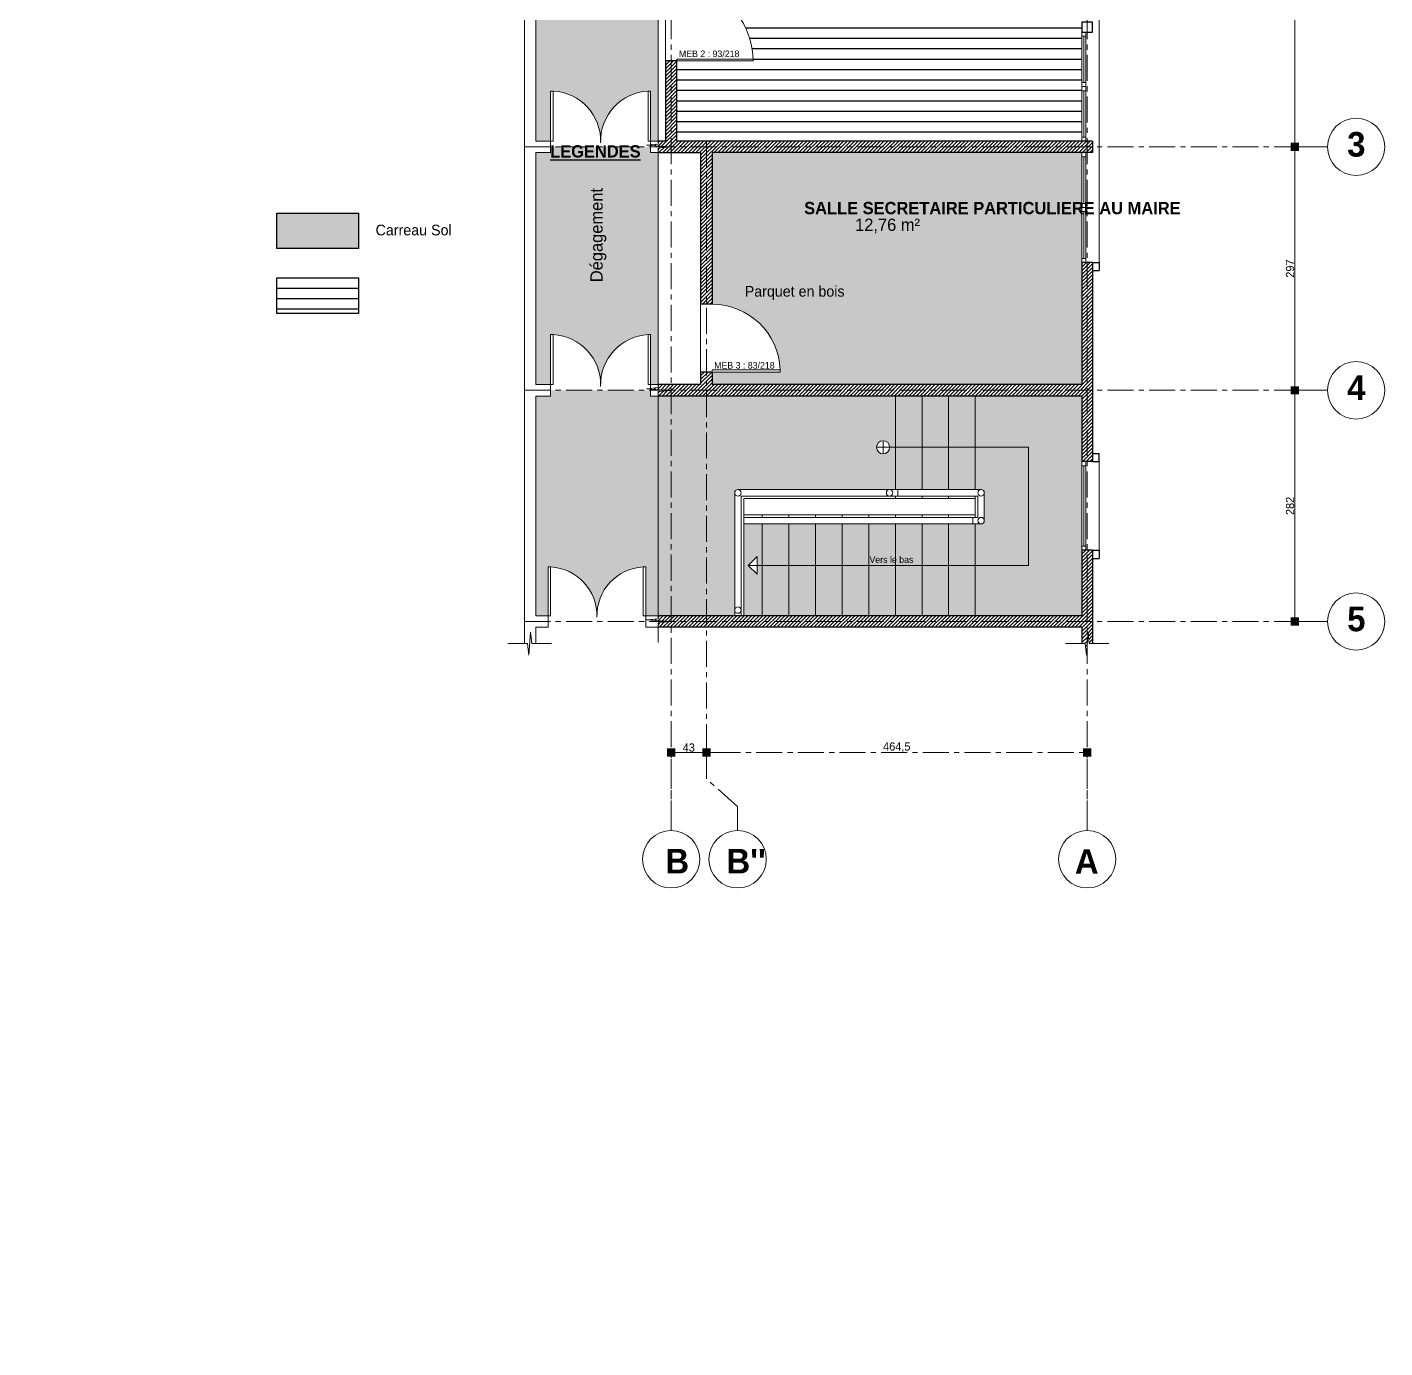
# Model space of a CAD drawing. Header units: centimetres. Extents: x -15293 to 11572, y -4790 to 2619.
# Drawn here: x -9283 to -7627, y -1280 to 331 of the extents above; entities that cross this region are included whole.
import ezdxf

# ---------------------------------------------------------------- set-up
doc = ezdxf.new("R2010")
doc.units = ezdxf.units.CM
doc.linetypes.add('Axe', pattern=[1093.611073, 529.166651, -211.666656, 141.111112, -211.666656])
doc.linetypes.add('CENTER', pattern=[50.8, 31.75, -6.35, 6.35, -6.35])
doc.layers.get('0').update_dxf_attribs({"lineweight": 0})
for name, color, linetype, lineweight in [('Escalier', 7, 'Continuous', 9), ('Partie coupée', 7, 'Continuous', 30), ('Poteaux', 7, 'Continuous', 30), ('Symbole de rupture', 6, 'Continuous', 0), ('TSJ_MENUISERIE', 150, 'Continuous', 15), ('TSJ_MUR', 1, 'Continuous', 30), ('TSJ_VUE', 5, 'Continuous', 13)]:
    doc.layers.add(name, color=color, linetype=linetype, lineweight=lineweight)
for name, color, linetype in [('Garde corps métallique', 20, 'Continuous'), ('Ligne de foulée', 7, 'Continuous'), ('MArque de rupture', 7, 'Continuous'), ('TSJ_LEGENDE', 6, 'Continuous'), ('TSJ_REVETEMENT', 30, 'Continuous'), ('TSJ_TEXTE', 6, 'Continuous')]:
    doc.layers.add(name, color=color, linetype=linetype)
for name, color, linetype, lineweight, true_color in [('Partie Non étudiée', 7, 'Continuous', 0, 0xa8a8a8), ('TSJ_AXE', 7, 'CENTER', 0, 0xb80000), ('TSJ_HACHURE', 7, 'Axe', 0, 0x969696)]:
    doc.layers.add(name, color=color, linetype=linetype, lineweight=lineweight, true_color=true_color)
doc.styles.get("Standard").update_dxf_attribs({"font": 'GOTHIC.TTF'})
doc.dimstyles.new('Axe cotation', dxfattribs={"dimtxt": 10, "dimasz": 10, "dimexe": 10.625, "dimexo": 5, "dimtad": 1, "dimtxsty": 'Standard', "dimblk": 'BOXFILLED', "dimcen": 8, "dimadec": 0, "dimazin": 0, "dimtfac": 1, "dimtmove": 0, "dimatfit": 3, "dimldrblk": 'BOXFILLED', "dimfxl": 1, "dimlwd": 9, "dimlwe": 9, "dimarcsym": 0})

# ---------------------------------------------------------------- blocks, each defined once
blk = doc.blocks.new('Marque de rupture')
at = {"layer": 'Symbole de rupture', "lineweight": 20}
for p, q in [((0, -3.6), (0, 20.4)), ((0, -3.6), (-14.1, -5.1)), ((14.1, -7.1), (-14.1, -5.1)), ((0, -8.6), (14.1, -7.1)), ((0, -8.6), (0, -32.6))]:
    blk.add_line(p, q, dxfattribs=at)
blk = doc.blocks.new('_BoxFilled')
at = {"color": 0, "linetype": 'ByBlock', "lineweight": -2}
blk.add_line((-0.5, 0), (-1, 0), dxfattribs=at)
at = {"color": 0, "linetype": 'ByBlock'}
blk.add_solid([(-0.5, 0.5), (0.5, 0.5), (-0.5, -0.5), (0.5, -0.5)], dxfattribs=at)
blk = doc.blocks.new('*D430')
at = {"layer": 'Defpoints', "color": 0, "linetype": 'ByBlock', "transparency": 16777216}
for p in [(-7697, 638), (-7736.8, 185), (-7697, 185)]:
    blk.add_point(p, dxfattribs=at)
at = {"layer": 'TSJ_AXE', "color": 0, "linetype": 'ByBlock', "lineweight": 9, "transparency": 16777216}
for p, q in [((-7702, 638), (-7747.4, 638)), ((-7736.8, 628), (-7736.8, 195)), ((-7702, 185), (-7747.4, 185))]:
    blk.add_line(p, q, dxfattribs=at)
at = {"layer": 'TSJ_AXE', "color": 0, "linetype": 'ByBlock', "lineweight": 9, "transparency": 16777216, "xscale": 10, "yscale": 10, "zscale": 10}
for p, rotation in [((-7736.8, 638), 90), ((-7736.8, 185), 270)]:
    blk.add_blockref('_BoxFilled', p, dxfattribs=dict(at, rotation=rotation))
at = {"layer": 'TSJ_AXE', "color": 0, "linetype": 'ByBlock', "transparency": 16777216, "insert": (-7742.6, 411.5), "char_height": 10, "attachment_point": 5, "rotation": 90}
blk.add_mtext('453', dxfattribs=at)
blk = doc.blocks.new('*D431')
at = {"layer": 'Defpoints', "color": 0, "linetype": 'ByBlock', "transparency": 16777216}
for p in [(-7697, 185), (-7736.8, -112), (-7697, -112)]:
    blk.add_point(p, dxfattribs=at)
at = {"layer": 'TSJ_AXE', "color": 0, "linetype": 'ByBlock', "lineweight": 9, "transparency": 16777216}
for p, q in [((-7702, 185), (-7747.4, 185)), ((-7736.8, 175), (-7736.8, -102)), ((-7702, -112), (-7747.4, -112))]:
    blk.add_line(p, q, dxfattribs=at)
at = {"layer": 'TSJ_AXE', "color": 0, "linetype": 'ByBlock', "lineweight": 9, "transparency": 16777216, "xscale": 10, "yscale": 10, "zscale": 10}
for p, rotation in [((-7736.8, 185), 90), ((-7736.8, -112), 270)]:
    blk.add_blockref('_BoxFilled', p, dxfattribs=dict(at, rotation=rotation))
at = {"layer": 'TSJ_AXE', "color": 0, "linetype": 'ByBlock', "transparency": 16777216, "insert": (-7742.6, 36.5), "char_height": 10, "attachment_point": 5, "rotation": 90}
blk.add_mtext('297', dxfattribs=at)
blk = doc.blocks.new('*D432')
at = {"layer": 'Defpoints', "color": 0, "linetype": 'ByBlock', "transparency": 16777216}
for p in [(-7697, -112), (-7736.8, -394), (-7697, -394)]:
    blk.add_point(p, dxfattribs=at)
at = {"layer": 'TSJ_AXE', "color": 0, "linetype": 'ByBlock', "lineweight": 9, "transparency": 16777216}
for p, q in [((-7702, -112), (-7747.4, -112)), ((-7736.8, -122), (-7736.8, -384)), ((-7702, -394), (-7747.4, -394))]:
    blk.add_line(p, q, dxfattribs=at)
at = {"layer": 'TSJ_AXE', "color": 0, "linetype": 'ByBlock', "lineweight": 9, "transparency": 16777216, "xscale": 10, "yscale": 10, "zscale": 10}
for p, rotation in [((-7736.8, -112), 90), ((-7736.8, -394), 270)]:
    blk.add_blockref('_BoxFilled', p, dxfattribs=dict(at, rotation=rotation))
at = {"layer": 'TSJ_AXE', "color": 0, "linetype": 'ByBlock', "transparency": 16777216, "insert": (-7742.6, -253), "char_height": 10, "attachment_point": 5, "rotation": 90}
blk.add_mtext('282', dxfattribs=at)
blk = doc.blocks.new('*D435')
at = {"layer": 'Defpoints', "color": 0, "transparency": 16777216}
for p in [(-8454.5, -553.7), (-8454.5, -586), (-8497.5, -649)]:
    blk.add_point(p, dxfattribs=at)
at = {"layer": 'TSJ_AXE', "color": 0, "lineweight": 9, "transparency": 16777216}
for p, q in [((-8497.5, -644), (-8497.5, -543.1)), ((-8454.5, -581), (-8454.5, -543.1)), ((-8487.5, -553.7), (-8464.5, -553.7))]:
    blk.add_line(p, q, dxfattribs=at)
at = {"layer": 'TSJ_AXE', "color": 0, "lineweight": 9, "transparency": 16777216, "xscale": 10, "yscale": 10, "zscale": 10, "rotation": 180}
blk.add_blockref('_BoxFilled', (-8497.5, -553.7), dxfattribs=at)
at = {"layer": 'TSJ_AXE', "color": 0, "lineweight": 9, "transparency": 16777216, "xscale": 10, "yscale": 10, "zscale": 10}
blk.add_blockref('_BoxFilled', (-8454.5, -553.7), dxfattribs=at)
at = {"layer": 'TSJ_AXE', "color": 0, "transparency": 16777216, "insert": (-8476, -547.8), "char_height": 10, "attachment_point": 5}
blk.add_mtext('43', dxfattribs=at)
blk = doc.blocks.new('*D436')
at = {"layer": 'Defpoints', "color": 0, "transparency": 16777216}
for p in [(-7990, -553.7), (-8454.5, -586), (-7990, -649)]:
    blk.add_point(p, dxfattribs=at)
at = {"layer": 'TSJ_AXE', "color": 0, "lineweight": 9, "transparency": 16777216}
for p, q in [((-8454.5, -581), (-8454.5, -543.1)), ((-7990, -644), (-7990, -543.1)), ((-8444.5, -553.7), (-8000, -553.7))]:
    blk.add_line(p, q, dxfattribs=at)
at = {"layer": 'TSJ_AXE', "color": 0, "lineweight": 9, "transparency": 16777216, "xscale": 10, "yscale": 10, "zscale": 10, "rotation": 180}
blk.add_blockref('_BoxFilled', (-8454.5, -553.7), dxfattribs=at)
at = {"layer": 'TSJ_AXE', "color": 0, "lineweight": 9, "transparency": 16777216, "xscale": 10, "yscale": 10, "zscale": 10}
blk.add_blockref('_BoxFilled', (-7990, -553.7), dxfattribs=at)
at = {"layer": 'TSJ_AXE', "color": 0, "transparency": 16777216, "insert": (-8222.3, -547.4), "char_height": 10, "attachment_point": 5}
blk.add_mtext('464,5', dxfattribs=at)

msp = doc.modelspace()

# ---------------------------------------------------------------- hatches: boundary and pattern name
at = {"layer": 'TSJ_HACHURE', "lineweight": 0, "true_color": 0xc7c8ca}
h = msp.add_hatch(dxfattribs=at)
h.set_pattern_fill('ANSI31', color=9)
h.set_pattern_definition([(45, (-8708.273, 0), (-2.245064, 2.245064), [])])
h.paths.add_polyline_path([(-8474.518, 1069.989), (-8474.518, 821.489), (-8513.518, 821.489), (-8513.518, 817.921), (-8527.659, 816.421), (-8499.376, 814.421), (-8513.518, 812.921), (-8513.518, 807.489), (-8474.518, 807.489), (-8474.518, 787.489), (-8461.518, 787.489), (-8461.518, 1069.989), (-8433.518, 1069.989), (-8433.518, 1094.989), (-8513.518, 1094.989), (-8513.518, 1085.17), (-8527.659, 1083.67), (-8499.376, 1081.67), (-8513.518, 1080.17), (-8513.518, 1069.989)])
h.paths.add_polyline_path([(-7983.518, 1094.989), (-8004.518, 1094.989), (-8004.518, 1069.989), (-7996.518, 1069.989), (-7996.518, 922.989), (-7983.518, 922.989)])
h.paths.add_polyline_path([(-7983.518, 630.989), (-7983.518, 644.989), (-8461.518, 644.989), (-8461.518, 694.989), (-8474.518, 694.989), (-8474.518, 644.989), (-8504.518, 644.989), (-8504.518, 496.489), (-8490.518, 496.489), (-8490.518, 630.989)])
h.paths.add_polyline_path([(-8490.518, 469.989), (-8504.518, 469.989), (-8504.518, 382.989), (-8490.518, 382.989)])
h.paths.add_polyline_path([(-8490.518, 289.989), (-8504.518, 289.989), (-8504.518, 191.989), (-8513.518, 191.989), (-8513.518, 188.421), (-8522.518, 187.466), (-8522.518, 186.557), (-8499.376, 184.921), (-8513.518, 183.421), (-8513.518, 177.989), (-8461.518, 177.989), (-8461.518, -7.011), (-8447.518, -7.011), (-8447.518, 177.989), (-7983.518, 177.989), (-7983.518, 191.989), (-8490.518, 191.989)])
h.paths.add_polyline_path([(-7983.518, 43.989), (-7996.518, 43.989), (-7996.518, -105.011), (-8447.518, -105.011), (-8447.518, -90.011), (-8461.518, -90.011), (-8461.518, -105.011), (-8513.518, -105.011), (-8513.518, -108.579), (-8522.518, -109.534), (-8522.518, -110.443), (-8499.376, -112.079), (-8513.518, -113.579), (-8513.518, -119.011), (-7996.518, -119.011), (-7996.518, -199.011), (-7983.518, -199.011)])
h.paths.add_polyline_path([(-7983.518, -307.011), (-7996.518, -307.011), (-7996.518, -387.011), (-8513.518, -387.011), (-8513.518, -390.579), (-8527.659, -392.079), (-8499.376, -394.079), (-8513.518, -395.579), (-8513.518, -401.011), (-7996.518, -401.011), (-7996.518, -421.011), (-7992.518, -421.011), (-7991.018, -435.153), (-7989.018, -406.869), (-7987.518, -421.011), (-7983.518, -421.011)])
at = {"layer": 'TSJ_REVETEMENT'}
h = msp.add_hatch(dxfattribs=at)
h.set_pattern_fill('ANSI31', color=256, scale=4, angle=135)
h.paths.add_polyline_path([(-9876.568, 469.989), (-9884.568, 469.989), (-9884.568, 496.989), (-9876.568, 496.989), (-9876.568, 501.989), (-9876.568, 630.989), (-10370.568, 630.989), (-10370.568, 496.489), (-10351.568, 496.489), (-10351.568, 469.989), (-10370.568, 469.989), (-10370.568, 383.989, -0.40452533), (-10276.568, 292.989), (-10276.568, 289.989), (-10370.568, 289.989), (-10370.568, 191.989), (-9876.568, 191.989), (-9876.568, 196.989), (-9876.568, 324.989), (-9876.568, 336.989), (-9876.568, 341.989)])
h.paths.add_polyline_path([(-10839.11, -727.19), (-10938.979, -727.19), (-10938.979, -770.337), (-10839.11, -770.337)])
h.paths.add_polyline_path([(-7996.518, 324.989), (-7996.518, 336.989), (-7996.518, 341.989), (-7996.518, 469.989), (-8004.518, 469.989), (-8004.518, 496.989), (-7996.518, 496.989), (-7996.518, 501.989), (-7996.518, 630.989), (-8461.518, 630.989), (-8490.518, 630.989), (-8490.518, 496.489), (-8471.518, 496.489), (-8471.518, 469.989), (-8490.518, 469.989), (-8490.518, 382.989, -0.40776186), (-8397.518, 291.989), (-8397.518, 289.989), (-8490.518, 289.989), (-8490.518, 191.989), (-7996.518, 191.989), (-7996.518, 196.989)])
h.paths.add_polyline_path([(-7996.518, 1069.989), (-8004.518, 1069.989), (-8009.518, 1069.989), (-8102.518, 1069.989), (-8115.018, 1069.989), (-8120.018, 1069.989), (-8213.018, 1069.989), (-8225.018, 1069.989), (-8230.018, 1069.989), (-8323.018, 1069.989), (-8335.518, 1069.989), (-8340.518, 1069.989), (-8433.518, 1069.989), (-8461.518, 1069.989), (-8461.518, 787.489, -0.40772614), (-8369.018, 696.989), (-8369.018, 694.989), (-8461.518, 694.989), (-8461.518, 644.989), (-7996.518, 644.989), (-7996.518, 649.989), (-7996.518, 777.989), (-7996.518, 789.989), (-7996.518, 794.989), (-7996.518, 922.989)])
h.paths.add_polyline_path([(-8878.784, 25.003), (-8978.654, 25.003), (-8978.654, -18.144), (-8878.784, -18.144)])
h.paths.add_polyline_path([(-8276.248, 848.484), (-8184.367, 848.484), (-8184.367, 880.865), (-8276.248, 880.865)], flags=24)
h.paths.add_polyline_path([(-8323.787, 869.447), (-8132.953, 869.447), (-8132.953, 902.266), (-8323.787, 902.266)], flags=24)
h.paths.add_polyline_path([(-8301.014, 421.008), (-8209.133, 421.008), (-8209.133, 453.389), (-8301.014, 453.389)], flags=24)
h.paths.add_polyline_path([(-8397.117, 444.811), (-8111.5, 444.811), (-8111.5, 477.63), (-8397.117, 477.63)], flags=24)
h.paths.add_polyline_path([(-10169.449, 456.561), (-10077.567, 456.561), (-10077.567, 488.942), (-10169.449, 488.942)], flags=24)
h.paths.add_polyline_path([(-10305.141, 478.903), (-9955.609, 478.903), (-9955.609, 511.723), (-10305.141, 511.723)], flags=24)
h = msp.add_hatch(dxfattribs=at)
h.set_pattern_fill('ANGLE', color=256, scale=3)
h.set_pattern_definition([(0, (0, 0), (0, 20.955), [15.24, -5.715]), (90, (0, 0), (-20.955, 1e-15), [15.24, -5.715])])
h.paths.add_polyline_path([(-9876.568, -401.011), (-10370.568, -401.011), (-10370.568, -563.011, -0.40452533), (-10276.568, -654.011), (-10276.568, -657.011), (-10370.568, -657.011), (-10370.568, -675.011), (-9876.568, -675.011), (-9876.568, -670.011), (-9876.568, -542.011)])
h.paths.add_polyline_path([(-9876.568, 43.989), (-9876.568, 48.989), (-9876.568, 177.989), (-10370.568, 177.989), (-10370.568, 4.989, -0.40407836), (-10280.568, -82.011), (-10280.568, -85.011), (-10370.568, -85.011), (-10370.568, -105.011), (-9876.568, -105.011)])
h.paths.add_polyline_path([(-8513.518, 788.921), (-8513.518, 807.489), (-8662.518, 807.489), (-8662.518, 637.989), (-8513.518, 637.989)])
h.paths.add_polyline_path([(-8513.518, 637.989), (-8662.518, 637.989), (-8662.518, 191.989), (-8644.518, 191.989), (-8644.518, 253.062, -0.40340918), (-8583.518, 194.321, -0.40340918), (-8522.518, 253.062), (-8522.518, 191.989), (-8513.518, 191.989)])
h.paths.add_polyline_path([(-8513.518, 159.421), (-8513.518, 177.989), (-8522.518, 177.989), (-8522.518, 184.989), (-8644.518, 184.989), (-8644.518, 177.989), (-8662.518, 177.989), (-8662.518, -105.011), (-8644.518, -105.011), (-8644.518, -43.938, -0.40340918), (-8583.518, -102.679, -0.40340918), (-8522.518, -43.938), (-8522.518, -105.011), (-8513.518, -105.011)])
h.paths.add_polyline_path([(-8513.518, -137.579), (-8513.518, -119.011), (-8522.518, -119.011), (-8522.518, -112.011), (-8644.518, -112.011), (-8644.518, -119.011), (-8662.518, -119.011), (-8662.518, -387.011), (-8647.518, -387.011), (-8647.518, -327.435, -0.40612344), (-8588.018, -385.316, -0.40612344), (-8528.518, -327.435), (-8528.518, -387.011), (-8513.518, -387.011)])
h.paths.add_polyline_path([(-10280.568, -119.011), (-10370.568, -119.011), (-10370.568, -387.011), (-10280.568, -387.011), (-10280.568, -325.511), (-10324.444, -325.511), (-10325.568, -181.721), (-10280.568, -181.689)])
h.paths.add_polyline_path([(-10280.568, -181.689), (-10325.568, -181.721), (-10324.444, -325.511), (-10280.568, -325.511), (-10280.568, -275.011), (-10287.568, -275.011, -0.41421356), (-10291.568, -271.011), (-10291.568, -235.011, -0.41421356), (-10287.568, -231.011), (-10280.568, -231.011)], flags=17)
h.paths.add_polyline_path([(-10249.568, -119.011), (-10280.568, -119.011), (-10280.568, -181.689), (-10249.568, -181.668)])
h.paths.add_polyline_path([(-10249.568, -181.668), (-10280.568, -181.689), (-10280.568, -231.011), (-10249.568, -231.011)], flags=17)
h.paths.add_polyline_path([(-10218.568, -119.011), (-10249.568, -119.011), (-10249.568, -181.668), (-10218.568, -181.646)], flags=17)
h.paths.add_polyline_path([(-10218.568, -181.646), (-10249.568, -181.668), (-10249.568, -231.011), (-10218.568, -231.011)], flags=17)
h.paths.add_polyline_path([(-10187.568, -119.011), (-10218.568, -119.011), (-10218.568, -181.646), (-10187.568, -181.624)], flags=17)
h.paths.add_polyline_path([(-10187.568, -181.624), (-10218.568, -181.646), (-10218.568, -231.011), (-10187.568, -231.011)], flags=17)
h.paths.add_polyline_path([(-10156.568, -119.011), (-10187.568, -119.011), (-10187.568, -181.624), (-10156.568, -181.603)], flags=17)
h.paths.add_polyline_path([(-10156.568, -181.603), (-10187.568, -181.624), (-10187.568, -231.011), (-10156.568, -231.011)], flags=17)
h.paths.add_polyline_path([(-10125.568, -119.011), (-10156.568, -119.011), (-10156.568, -181.603), (-10125.568, -181.581)], flags=17)
h.paths.add_polyline_path([(-10125.568, -181.581), (-10156.568, -181.603), (-10156.568, -231.011), (-10125.568, -231.011)], flags=17)
h.paths.add_polyline_path([(-10094.568, -119.011), (-10125.568, -119.011), (-10125.568, -181.581), (-10094.568, -181.559)])
h.paths.add_polyline_path([(-10094.568, -181.559), (-10125.568, -181.581), (-10125.568, -231.011), (-10094.568, -231.011)], flags=17)
h.paths.add_polyline_path([(-10063.568, -119.011), (-10094.568, -119.011), (-10094.568, -181.559), (-10063.568, -181.538)])
h.paths.add_polyline_path([(-10063.568, -181.538), (-10094.568, -181.559), (-10094.568, -231.011), (-10063.568, -231.011)], flags=17)
h.paths.add_polyline_path([(-10032.568, -119.011), (-10063.568, -119.011), (-10063.568, -181.538), (-10032.568, -181.516)])
h.paths.add_polyline_path([(-10032.568, -181.516), (-10063.568, -181.538), (-10063.568, -231.011), (-10032.568, -231.011)], flags=17)
h.paths.add_polyline_path([(-9876.568, -119.011), (-10032.568, -119.011), (-10032.568, -181.516), (-10025.568, -181.511, -1), (-10009.568, -181.511, -1), (-10025.568, -181.511), (-10032.568, -181.516), (-10032.568, -231.011), (-10025.568, -231.011, -0.41421356), (-10021.568, -235.011, -0.41421356), (-10025.568, -239.011), (-10032.568, -239.011), (-10032.568, -244.011), (-10280.568, -244.011), (-10280.568, -264.011), (-10032.568, -264.011), (-10032.568, -325.511), (-10025.568, -325.511), (-10025.568, -314.683), (-10014.684, -325.566), (-10025.568, -336.289), (-10025.568, -325.511), (-10032.568, -325.511), (-10032.568, -387.011), (-9876.568, -387.011), (-9876.568, -303.011, -0.40512645), (-9976.568, -206.011), (-9976.568, -203.011), (-9876.568, -203.011)])
h.paths.add_polyline_path([(-10050.568, -1165.011), (-10064.568, -1165.011), (-10064.568, -1142.011), (-10370.568, -1142.011), (-10370.568, -1164.011), (-10280.568, -1164.011), (-10280.568, -1167.011, -0.40407836), (-10370.568, -1254.011), (-10370.568, -1269.011), (-10064.568, -1248.011), (-10064.568, -1235.011), (-10050.568, -1235.011, 0.40171217), (-9980.632, -1168.011), (-10050.568, -1168.011)])
h.paths.add_polyline_path([(-9877.568, -1142.011), (-10050.568, -1142.011), (-10050.568, -1165.011), (-9980.568, -1165.011), (-9980.568, -1168.011), (-9980.632, -1168.011, -0.40171217), (-10050.568, -1235.011), (-10050.568, -1280.011), (-9963.573, -1280.011), (-9963.068, -1272.869), (-9962.311, -1280.011), (-9877.568, -1280.011)])
h.paths.add_polyline_path([(-10839.11, -648.162), (-10938.979, -648.162), (-10938.979, -691.309), (-10839.11, -691.309)])
h.paths.add_polyline_path([(-8497.518, -119.011), (-8513.518, -119.011), (-8513.518, -137.579), (-8513.518, -387.011), (-8497.518, -387.011)])
h.paths.add_polyline_path([(-8454.518, -119.011), (-8497.518, -119.011), (-8497.518, -387.011), (-8454.518, -387.011)])
h.paths.add_polyline_path([(-8224.018, -181.511), (-8231.018, -181.511, -1), (-8247.018, -181.511, -1), (-8231.018, -181.511), (-8224.018, -181.511), (-8224.018, -119.011), (-8454.518, -119.011), (-8454.518, -387.011), (-8420.018, -387.011), (-8420.018, -237.011, -0.41421356), (-8416.018, -233.011), (-8224.018, -233.011)])
h.paths.add_polyline_path([(-8191.518, -119.011), (-8224.018, -119.011), (-8224.018, -181.511), (-8191.518, -181.511)])
h.paths.add_polyline_path([(-8159.018, -119.011), (-8191.518, -119.011), (-8191.518, -181.511), (-8159.018, -181.511)])
h.paths.add_polyline_path([(-8126.518, -119.011), (-8159.018, -119.011), (-8159.018, -181.511), (-8126.518, -181.511)])
h.paths.add_polyline_path([(-8191.518, -181.511), (-8224.018, -181.511), (-8224.018, -233.011), (-8191.518, -233.011)])
h.paths.add_polyline_path([(-8159.018, -181.511), (-8191.518, -181.511), (-8191.518, -233.011), (-8159.018, -233.011)])
h.paths.add_polyline_path([(-8126.518, -181.511), (-8159.018, -181.511), (-8159.018, -233.011), (-8126.518, -233.011)])
h.paths.add_polyline_path([(-7996.518, -119.011), (-8126.518, -119.011), (-8126.518, -181.511), (-8061.518, -181.511), (-8061.518, -325.593), (-8126.518, -325.593), (-8126.518, -387.011), (-7996.518, -387.011), (-7996.518, -307.011), (-7996.518, -302.011), (-7996.518, -199.011)])
h.paths.add_polyline_path([(-8061.518, -181.511), (-8126.518, -181.511), (-8126.518, -233.011), (-8119.518, -233.011, -0.41421356), (-8115.518, -237.011), (-8115.518, -271.011, -0.41421356), (-8119.518, -275.011), (-8126.518, -275.011), (-8126.518, -325.593), (-8061.518, -325.593)], flags=17)
h.paths.add_polyline_path([(-8126.518, -325.593), (-8159.018, -325.593), (-8159.018, -387.011), (-8126.518, -387.011)])
h.paths.add_polyline_path([(-8126.518, -275.011), (-8159.018, -275.011), (-8159.018, -325.593), (-8126.518, -325.593)])
h.paths.add_polyline_path([(-8159.018, -275.011), (-8191.518, -275.011), (-8191.518, -325.593), (-8159.018, -325.593)])
h.paths.add_polyline_path([(-8159.018, -325.593), (-8191.518, -325.593), (-8191.518, -387.011), (-8159.018, -387.011)])
h.paths.add_polyline_path([(-8191.518, -325.593), (-8224.018, -325.593), (-8224.018, -387.011), (-8191.518, -387.011)])
h.paths.add_polyline_path([(-8191.518, -275.011), (-8224.018, -275.011), (-8224.018, -325.593), (-8191.518, -325.593)])
h.paths.add_polyline_path([(-8224.018, -275.011), (-8256.518, -275.011), (-8256.518, -325.593), (-8224.018, -325.593)], flags=17)
h.paths.add_polyline_path([(-8224.018, -325.593), (-8256.518, -325.593), (-8256.518, -387.011), (-8224.018, -387.011)], flags=16)
h.paths.add_polyline_path([(-8256.518, -325.593), (-8289.018, -325.593), (-8289.018, -387.011), (-8256.518, -387.011)], flags=16)
h.paths.add_polyline_path([(-8256.518, -275.011), (-8289.018, -275.011), (-8289.018, -325.593), (-8256.518, -325.593)], flags=17)
h.paths.add_polyline_path([(-8289.018, -275.011), (-8321.518, -275.011), (-8321.518, -325.593), (-8289.018, -325.593)], flags=17)
h.paths.add_polyline_path([(-8289.018, -325.593), (-8321.518, -325.593), (-8321.518, -387.011), (-8289.018, -387.011)], flags=17)
h.paths.add_polyline_path([(-8321.518, -325.593), (-8354.018, -325.593), (-8354.018, -387.011), (-8321.518, -387.011)], flags=17)
h.paths.add_polyline_path([(-8321.518, -275.011), (-8354.018, -275.011), (-8354.018, -325.593), (-8321.518, -325.593)], flags=17)
h.paths.add_polyline_path([(-8354.018, -275.011), (-8386.518, -275.011), (-8386.518, -325.593), (-8354.018, -325.593)], flags=17)
h.paths.add_polyline_path([(-8354.018, -325.593), (-8386.518, -325.593), (-8386.518, -387.011), (-8354.018, -387.011)])
h.paths.add_polyline_path([(-8386.518, -325.593), (-8392.712, -325.593), (-8392.712, -336.371), (-8403.596, -325.648), (-8392.712, -314.764), (-8392.712, -325.593), (-8386.518, -325.593), (-8386.518, -275.011), (-8409.018, -275.011), (-8409.018, -387.011), (-8386.518, -387.011)], flags=17)
h.paths.add_polyline_path([(-8878.784, 104.032), (-8978.654, 104.032), (-8978.654, 60.885), (-8878.784, 60.885)])
h.paths.add_polyline_path([(-7996.518, 43.989), (-7996.518, 48.989), (-7996.518, 177.989), (-8447.518, 177.989), (-8447.518, -7.011, -0.40318823), (-8364.518, -87.011), (-8364.518, -90.011), (-8447.518, -90.011), (-8447.518, -105.011), (-7996.518, -105.011)])
h.paths.add_polyline_path([(-8084.98, -103.754), (-8084.98, -83.322), (-8106.567, -83.322), (-8106.567, -103.754)], flags=24)
h.paths.add_polyline_path([(-8280.786, 73.396), (-8188.905, 73.396), (-8188.905, 105.777), (-8280.786, 105.777)], flags=24)
h.paths.add_polyline_path([(-8433.889, 94.359), (-8009.193, 94.359), (-8009.193, 127.179), (-8433.889, 127.179)], flags=24)
h.paths.add_polyline_path([(-8257.963, -327.17), (-8196.065, -327.17), (-8196.065, -309.9), (-8257.963, -309.9)], flags=9)
h.paths.add_polyline_path([(-10236.733, -1239.518), (-10156.425, -1239.518), (-10156.425, -1207.137), (-10236.733, -1207.137)], flags=24)
h.paths.add_polyline_path([(-10257.036, -1221.449), (-10135.114, -1221.449), (-10135.114, -1188.63), (-10257.036, -1188.63)], flags=24)
h.paths.add_polyline_path([(-10062.09, -1181.958), (-9981.249, -1181.958), (-9981.249, -1164.688), (-10062.09, -1164.688)], flags=24)
h.paths.add_polyline_path([(-9997.57, -1261.363), (-9917.262, -1261.363), (-9917.262, -1228.982), (-9997.57, -1228.982)], flags=24)
h.paths.add_polyline_path([(-9997.584, -1239.558), (-9920.754, -1239.558), (-9920.754, -1181.739), (-9997.584, -1181.739)], flags=24)
h.paths.add_polyline_path([(-8605.667, 450.35), (-8605.667, 595.879), (-8638.048, 595.879), (-8638.048, 450.35)], flags=24)
h.paths.add_polyline_path([(-8571.989, 3.919), (-8571.989, 149.447), (-8604.37, 149.447), (-8604.37, 3.919)], flags=24)
h.paths.add_polyline_path([(-10167.436, 33.333), (-10075.555, 33.333), (-10075.555, 65.714), (-10167.436, 65.714)], flags=24)
h.paths.add_polyline_path([(-10315.519, 55.753), (-9908.362, 55.753), (-9908.362, 113.95), (-10315.519, 113.95)], flags=24)
h.paths.add_polyline_path([(-10172.799, -582.984), (-10080.917, -582.984), (-10080.917, -550.603), (-10172.799, -550.603)], flags=24)
h.paths.add_polyline_path([(-10221.035, -562.786), (-10026.866, -562.786), (-10026.866, -529.966), (-10221.035, -529.966)], flags=24)

# ---------------------------------------------------------------- linework, layer by layer
at = {"layer": 'Escalier', "lineweight": 9}
for p, q in [((-8321.518, -264.011), (-8321.518, -267.011)), ((-8289.018, -264.011), (-8289.018, -267.011)), ((-8256.518, -264.011), (-8256.518, -267.011)), ((-8224.018, -264.011), (-8224.018, -267.011)), ((-8191.518, -264.011), (-8191.518, -267.011)), ((-8159.018, -264.011), (-8159.018, -267.011))]:
    msp.add_line(p, q, dxfattribs=at)
at = {"layer": 'Garde corps métallique', "lineweight": 9}
for p, q in [((-8420.018, -237.011), (-8420.018, -387.011)), ((-8416.018, -233.011), (-8119.518, -233.011)), ((-8412.018, -241.011), (-8123.518, -241.011)), ((-8412.018, -241.011), (-8412.018, -387.011)), ((-8221.018, -233.011), (-8221.018, -241.011)), ((-8123.518, -241.011), (-8123.518, -267.011)), ((-8115.518, -237.011), (-8115.518, -271.011)), ((-8123.518, -267.011), (-8409.018, -267.011)), ((-8119.518, -275.011), (-8409.018, -275.011)), ((-8129.518, -275.011), (-8129.518, -267.011))]:
    msp.add_line(p, q, dxfattribs=at)
at = {"layer": 'Garde corps métallique', "lineweight": 20}
for centre in [(-8416.018, -237.011), (-8231.018, -237.011), (-8119.518, -237.011), (-8119.518, -271.011), (-8416.018, -380.011)]:
    msp.add_circle(centre, 4, dxfattribs=at)
at = {"layer": 'Ligne de foulée', "lineweight": 20}
for p, q in [((-8231.018, -181.511), (-8247.018, -181.511)), ((-8239.018, -189.511), (-8239.018, -173.511)), ((-8403.596, -325.648), (-8392.712, -325.568))]:
    msp.add_line(p, q, dxfattribs=at)
at = {"layer": 'Ligne de foulée', "lineweight": 0}
msp.add_lwpolyline([(-8231.018, -181.511), (-8061.518, -181.511), (-8061.518, -325.593), (-8392.712, -325.593)], dxfattribs=at)
at = {"layer": 'Ligne de foulée', "lineweight": 20}
msp.add_lwpolyline([(-8392.712, -336.371), (-8392.712, -314.764), (-8403.596, -325.648)], close=True, dxfattribs=at)
msp.add_circle((-8239.018, -181.511), 8, dxfattribs=at)
at = {"layer": 'MArque de rupture', "lineweight": 0}
for p, q in [((-8513.518, 788.921), (-8513.518, 191.989)), ((-8513.518, 159.421), (-8513.518, -105.011)), ((-8513.518, -137.579), (-8513.518, -387.011))]:
    msp.add_line(p, q, dxfattribs=at)
at = {"layer": 'Partie coupée'}
for p, q in [((-7983.518, 43.989), (-7975.518, 43.989)), ((-7983.518, 33.989), (-7975.518, 33.989)), ((-7975.518, 43.989), (-7975.518, 33.989)), ((-7983.518, -189.011), (-7975.518, -189.011)), ((-7975.518, -199.011), (-7975.518, -189.011)), ((-7983.518, -199.011), (-7975.518, -199.011)), ((-7983.518, -307.011), (-7975.518, -307.011)), ((-7975.518, -307.011), (-7975.518, -317.011)), ((-7983.518, -317.011), (-7975.518, -317.011))]:
    msp.add_line(p, q, dxfattribs=at)
at = {"layer": 'Partie Non étudiée'}
for p, q in [((-8676.518, 1094.989), (-8676.518, -421.011)), ((-8662.518, 807.489), (-8662.518, 191.989)), ((-8644.518, 191.989), (-8662.518, 191.989)), ((-8644.518, 191.989), (-8644.518, 177.989)), ((-8513.518, 191.989), (-8522.518, 191.989)), ((-8522.518, 191.989), (-8522.518, 177.989)), ((-8662.518, 177.989), (-8662.518, -105.011)), ((-8662.518, 177.989), (-8644.518, 177.989)), ((-8522.518, 177.989), (-8513.518, 177.989)), ((-8644.518, -105.011), (-8662.518, -105.011)), ((-8644.518, -105.011), (-8644.518, -119.011)), ((-8522.518, -105.011), (-8522.518, -119.011)), ((-8522.518, -105.011), (-8513.518, -105.011)), ((-8662.518, -119.011), (-8662.518, -387.011)), ((-8644.518, -119.011), (-8662.518, -119.011)), ((-8522.518, -119.011), (-8513.518, -119.011)), ((-8647.518, -387.011), (-8662.518, -387.011)), ((-8647.518, -401.011), (-8647.518, -387.011)), ((-8528.518, -401.011), (-8528.518, -387.011)), ((-8528.518, -387.011), (-8513.518, -387.011)), ((-8647.518, -401.011), (-8662.518, -401.011)), ((-8662.518, -401.011), (-8662.518, -421.011)), ((-8528.518, -401.011), (-8513.518, -401.011))]:
    msp.add_line(p, q, dxfattribs=at)
at = {"layer": 'Partie Non étudiée', "lineweight": 9}
for p, q in [((-8671.018, -435.153), (-8669.018, -406.869)), ((-8667.518, -421.011), (-8669.018, -406.869)), ((-8672.518, -421.011), (-8696.518, -421.011)), ((-8672.518, -421.011), (-8671.018, -435.153)), ((-8667.518, -421.011), (-8643.518, -421.011))]:
    msp.add_line(p, q, dxfattribs=at)
at = {"layer": 'Partie Non étudiée'}
for points in [[(-8644.518, 191.989), (-8641.518, 191.989), (-8641.518, 252.989), (-8644.518, 252.989)], [(-8522.518, 191.989), (-8525.518, 191.989), (-8525.518, 252.989), (-8522.518, 252.989)], [(-8644.518, -105.011), (-8641.518, -105.011), (-8641.518, -44.011), (-8644.518, -44.011)], [(-8522.518, -105.011), (-8525.518, -105.011), (-8525.518, -44.011), (-8522.518, -44.011)], [(-8647.518, -387.011), (-8644.518, -387.011), (-8644.518, -327.511), (-8647.518, -327.511)], [(-8531.518, -387.011), (-8528.518, -387.011), (-8528.518, -327.511), (-8531.518, -327.511)]]:
    msp.add_lwpolyline(points, close=True, dxfattribs=at)
at = {"layer": 'Partie Non étudiée', "lineweight": 0}
for centre, radius, start, end in [((-8644.496, 192.04), 61.021, 357.858402, 87.202047), ((-8522.539, 192.04), 61.021, 92.797953, 182.141598), ((-8644.496, -104.96), 61.021, 357.858402, 87.202047), ((-8522.539, -104.96), 61.021, 92.797953, 182.141598), ((-8647.521, -386.961), 59.526, 358.415947, 87.108115), ((-8528.514, -386.961), 59.526, 92.891885, 181.584053)]:
    msp.add_arc(centre, radius, start, end, dxfattribs=at)
at = {"layer": 'Poteaux'}
msp.add_lwpolyline([(-7983.518, 336.989), (-7996.518, 336.989), (-7996.518, 324.989), (-7983.518, 324.989)], close=True, dxfattribs=at)
at = {"layer": 'Symbole de rupture', "lineweight": 20}
for p, q in [((-7991.018, -435.153), (-7989.018, -406.869)), ((-7987.518, -421.011), (-7989.018, -406.869)), ((-7992.518, -421.011), (-8016.518, -421.011)), ((-7992.518, -421.011), (-7991.018, -435.153)), ((-7987.518, -421.011), (-7963.518, -421.011))]:
    msp.add_line(p, q, dxfattribs=at)
at = {"layer": 'TSJ_AXE'}
for p, q in [((-8497.518, -649.005), (-8497.518, 1381.049)), ((-7990.018, -649.005), (-7990.018, 1381.049)), ((-8676.518, 184.989), (-7697.002, 184.989)), ((-8454.518, 191.989), (-8454.518, -585.96)), ((-8676.518, -112.011), (-7697.002, -112.011)), ((-8676.518, -394.011), (-7697.002, -394.011)), ((-8416.422, -619.538), (-8454.518, -585.96)), ((-8416.422, -649.005), (-8416.422, -619.538)), ((-8416.422, -619.538), (-8416.422, -619.538))]:
    msp.add_line(p, q, dxfattribs=at)
at = {"layer": 'TSJ_AXE', "linetype": 'ByBlock'}
for centre in [(-7662.002, 184.989), (-7662.002, -112.011), (-7662.002, -394.011), (-8497.518, -684.005), (-8416.422, -684.005), (-7990.018, -684.005)]:
    msp.add_circle(centre, 35, dxfattribs=at)
at = {"layer": 'TSJ_MENUISERIE', "lineweight": 20}
for p, q in [((-7996.518, 324.989), (-7996.518, 191.989)), ((-7994.018, 319.989), (-7994.018, 263.489)), ((-7991.518, 263.489), (-7991.518, 319.989)), ((-8397.518, 291.989), (-8490.518, 291.989)), ((-8490.518, 291.989), (-8490.518, 289.989)), ((-8490.518, 289.989), (-8397.518, 289.989)), ((-8397.518, 289.989), (-8397.518, 291.989)), ((-7994.018, 196.989), (-7994.018, 253.489)), ((-7991.518, 253.489), (-7991.518, 196.989)), ((-7996.518, 177.989), (-7996.518, 43.989)), ((-7994.018, 172.989), (-7994.018, 115.989)), ((-7991.518, 115.989), (-7991.518, 172.989)), ((-7994.018, 48.989), (-7994.018, 105.989)), ((-7991.518, 105.989), (-7991.518, 48.989)), ((-7996.518, -199.011), (-7996.518, -307.011)), ((-7994.018, -204.011), (-7994.018, -302.011)), ((-7991.518, -302.011), (-7991.518, -204.011))]:
    msp.add_line(p, q, dxfattribs=at)
for points in [[(-7996.518, 324.989), (-7996.518, 324.989), (-7996.518, 319.989), (-7991.518, 319.989), (-7991.518, 324.989)], [(-7991.518, 191.989), (-7991.518, 196.989), (-7996.518, 196.989), (-7996.518, 191.989)], [(-7996.518, 177.989), (-7996.518, 172.989), (-7991.518, 172.989), (-7991.518, 177.989)], [(-7996.518, -199.011), (-7996.518, -204.011), (-7991.518, -204.011), (-7991.518, -199.011)], [(-7996.518, -307.011), (-7996.518, -302.011), (-7991.518, -302.011), (-7991.518, -307.011)]]:
    msp.add_lwpolyline(points, dxfattribs=at)
for points in [[(-7996.518, 258.489), (-7991.518, 258.489), (-7991.518, 263.489), (-7996.518, 263.489)], [(-7996.518, 258.489), (-7991.518, 258.489), (-7991.518, 253.489), (-7996.518, 253.489)], [(-7996.518, 115.989), (-7991.518, 115.989), (-7991.518, 110.989), (-7996.518, 110.989)], [(-7996.518, 110.989), (-7991.518, 110.989), (-7991.518, 105.989), (-7996.518, 105.989)], [(-7996.518, 43.989), (-7991.518, 43.989), (-7991.518, 48.989), (-7996.518, 48.989)], [(-8447.518, -90.011), (-8364.518, -90.011), (-8364.518, -87.011), (-8447.518, -87.011)]]:
    msp.add_lwpolyline(points, close=True, dxfattribs=at)
for centre, radius, start, end in [((-8490.533, 289.951), 93.038, 1.255233, 89.990278), ((-8447.558, -90.11), 83.099, 2.13698, 89.971829)]:
    msp.add_arc(centre, radius, start, end, dxfattribs=at)
at = {"layer": 'TSJ_MUR'}
for p, q in [((-8504.518, 289.989), (-8504.518, 191.989)), ((-8490.518, 289.989), (-8504.518, 289.989)), ((-8504.518, 191.989), (-8513.518, 191.989)), ((-7983.518, 191.989), (-8490.518, 191.989)), ((-7983.518, 191.989), (-7983.518, 177.989)), ((-8513.518, 177.989), (-8461.518, 177.989)), ((-8461.518, 177.989), (-8461.518, -7.011)), ((-8447.518, 177.989), (-8447.518, -7.011)), ((-7983.518, 177.989), (-8447.518, 177.989)), ((-7996.518, 43.989), (-7996.518, -105.011)), ((-7983.518, 43.989), (-7996.518, 43.989)), ((-7983.518, 43.989), (-7983.518, -199.011)), ((-8447.518, -7.011), (-8461.518, -7.011)), ((-8461.518, -90.011), (-8461.518, -105.011)), ((-8447.518, -90.011), (-8461.518, -90.011)), ((-8447.518, -90.011), (-8447.518, -105.011)), ((-8461.518, -105.011), (-8513.518, -105.011)), ((-7996.518, -105.011), (-8447.518, -105.011)), ((-7996.518, -119.011), (-8513.518, -119.011)), ((-7996.518, -119.011), (-7996.518, -199.011)), ((-7983.518, -199.011), (-7996.518, -199.011)), ((-7996.518, -307.011), (-7996.518, -387.011)), ((-7983.518, -307.011), (-7996.518, -307.011)), ((-7983.518, -307.011), (-7983.518, -421.011)), ((-7996.518, -387.011), (-8513.518, -387.011)), ((-7996.518, -401.011), (-8513.518, -401.011)), ((-7996.518, -401.011), (-7996.518, -421.011))]:
    msp.add_line(p, q, dxfattribs=at)
msp.add_lwpolyline([(-8490.518, 191.989), (-8490.518, 289.989)], dxfattribs=at)
at = {"layer": 'TSJ_REVETEMENT'}
for points in [[(-8978.654, 104.032), (-8878.784, 104.032), (-8878.784, 60.885), (-8978.654, 60.885)], [(-8978.654, 25.003), (-8878.784, 25.003), (-8878.784, -18.144), (-8978.654, -18.144)]]:
    msp.add_lwpolyline(points, close=True, dxfattribs=at)
at = {"layer": 'TSJ_VUE', "lineweight": 9}
for p, q in [((-7975.518, 43.989), (-7975.518, 922.989)), ((-8504.518, 382.989), (-8504.518, 289.989)), ((-8461.518, -90.011), (-8461.518, -7.011)), ((-8224.018, -119.011), (-8224.018, -233.011)), ((-8191.518, -119.011), (-8191.518, -233.011)), ((-8159.018, -119.011), (-8159.018, -233.011)), ((-8126.518, -119.011), (-8126.518, -233.011)), ((-7975.518, -199.011), (-7975.518, -307.011)), ((-8409.018, -244.011), (-8409.018, -387.011)), ((-8224.018, -244.011), (-8409.018, -244.011)), ((-8224.018, -241.011), (-8224.018, -244.011)), ((-8191.518, -241.011), (-8191.518, -244.011)), ((-8159.018, -241.011), (-8159.018, -244.011)), ((-8126.518, -241.011), (-8126.518, -267.011)), ((-8126.518, -264.011), (-8409.018, -264.011)), ((-8386.518, -264.011), (-8386.518, -267.011)), ((-8354.018, -264.011), (-8354.018, -267.011)), ((-8386.518, -275.011), (-8386.518, -387.011)), ((-8354.018, -275.011), (-8354.018, -387.011)), ((-8321.518, -275.011), (-8321.518, -387.011)), ((-8289.018, -275.011), (-8289.018, -387.011)), ((-8256.518, -275.011), (-8256.518, -387.011)), ((-8224.018, -275.011), (-8224.018, -387.011)), ((-8191.518, -275.011), (-8191.518, -387.011)), ((-8159.018, -275.011), (-8159.018, -387.011)), ((-8126.518, -275.011), (-8126.518, -387.011))]:
    msp.add_line(p, q, dxfattribs=at)
at = {"layer": 'TSJ_VUE'}
msp.add_line((-8224.018, -244.011), (-8126.518, -244.011), dxfattribs=at)

# ---------------------------------------------------------------- block references
for p in [(-8513.518, 191.989), (-8513.518, -105.011), (-8513.518, -387.011)]:
    msp.add_blockref('Marque de rupture', p)

# ---------------------------------------------------------------- texts
at = {"layer": 'Partie Non étudiée', "insert": (-8586.313, 77.32), "char_height": 15, "attachment_point": 5, "rotation": 90}
msp.add_mtext_dynamic_manual_height_columns('Dégagement', width=479.47189, gutter_width=12.5, heights=[2.167], dxfattribs=at)
at = {"layer": 'TSJ_AXE', "char_height": 30}
for s, insert, attachment_point in [('{\\fCentury Gothic|b1|i0|c0|p34;3}', (-7672.952, 203.096), 1), ('{\\fCentury Gothic|b1|i0|c0|p34;4}', (-7672.952, -93.904), 1), ('{\\fCentury Gothic|b1|i0|c0|p34;5}', (-7672.952, -375.904), 1), ('{\\fCentury Gothic|b1|i0|c0|p34;B}', (-8504.605, -701.373), 7), ("{\\fCentury Gothic|b1|i0|c0|p34;B''}", (-8430.096, -701.373), 7), ('{\\fCentury Gothic|b1|i0|c0|p34;A}', (-8005.081, -701.752), 7)]:
    msp.add_mtext_dynamic_manual_height_columns(s, width=43.00473, gutter_width=12.5, heights=[0], dxfattribs=dict(at, insert=insert, attachment_point=attachment_point))
at = {"layer": 'TSJ_LEGENDE', "attachment_point": 5}
for s, width, insert, char_height in [('{\\fCentury Gothic|b1|i0|c0|p34;\\LLEGENDES}', 648.07135, (-8589.917, 179.368), 15), ('Carreau Sol ', 1026.80158, (-8811.613, 83.404), 13), ('Parquet en bois', 1026.80158, (-8346.876, 6.813), 13)]:
    msp.add_mtext_dynamic_manual_height_columns(s, width=width, gutter_width=12.5, heights=[2.167], dxfattribs=dict(at, insert=insert, char_height=char_height))
at = {"layer": 'TSJ_TEXTE'}
for s, width, heights, insert, char_height, attachment_point in [('MEB 2 : 93/218 ', 106.9004, [0], (-8487.998, 302.465), 8, 1), ('{\\fCentury Gothic|b1|i0|c0|p34;SALLE SECRETAIRE PARTICULIERE AU MAIRE}', 648.07135, [2.167], (-8105.685, 110.208), 15, 5), ('12,76 m²', 210.39385, [2.167], (-8233.556, 88.557), 15, 5), ('MEB 3 : 83/218 ', 106.9004, [0], (-8444.998, -77.535), 8, 1), ('Vers le bas', 106.9004, [0], (-8255.599, -314.516), 8, 1)]:
    msp.add_mtext_dynamic_manual_height_columns(s, width=width, gutter_width=12.5, heights=heights, dxfattribs=dict(at, insert=insert, char_height=char_height, attachment_point=attachment_point))

# ---------------------------------------------------------------- dimensions: what is measured, and where the dimension line sits
at = {"layer": 'TSJ_AXE', "linetype": 'ByBlock'}
for base, p1, p2, picture, middle in [((-7736.754, 184.989), (-7697.002, 637.989), (-7697.002, 184.989), '*D430', (-7742.631, 411.489)), ((-7736.754, -112.011), (-7697.002, 184.989), (-7697.002, -112.011), '*D431', (-7742.631, 36.489)), ((-7736.754, -394.011), (-7697.002, -112.011), (-7697.002, -394.011), '*D432', (-7742.631, -253.011))]:
    dim = msp.add_linear_dim(base=base, p1=p1, p2=p2, angle=90, dimstyle='Axe cotation', dxfattribs=at)
    dim.commit()
    dim.dimension.update_dxf_attribs({"geometry": picture, "text_midpoint": middle})
at = {"layer": 'TSJ_AXE'}
for base, p1, p2, picture, middle in [((-8454.518, -553.714), (-8497.518, -649.005), (-8454.518, -585.96), '*D435', (-8476.018, -547.837)), ((-7990.018, -553.714), (-8454.518, -585.96), (-7990.018, -649.005), '*D436', (-8222.268, -547.378))]:
    dim = msp.add_linear_dim(base=base, p1=p1, p2=p2, dimstyle='Axe cotation', dxfattribs=at)
    dim.commit()
    dim.dimension.update_dxf_attribs({"geometry": picture, "text_midpoint": middle})

doc.saveas('drawing.dxf')
